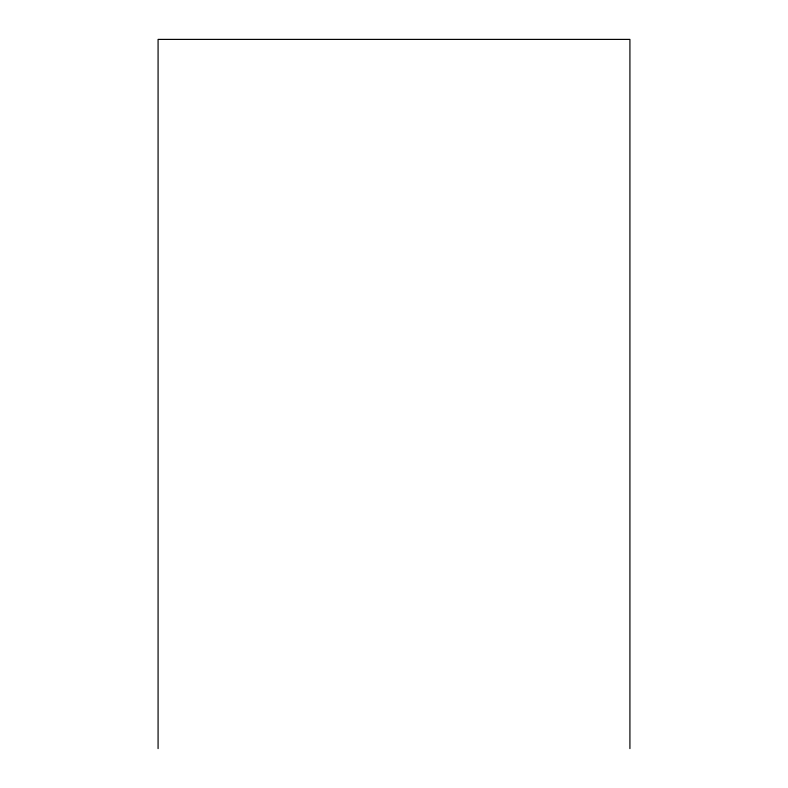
<?xml version="1.0" encoding="UTF-8"?>
<svg xmlns="http://www.w3.org/2000/svg" width="788" height="788" viewBox="0 0 788 788"><rect width="100%" height="100%" fill="white"/><g stroke="black" fill="none" stroke-linecap="round" stroke-linejoin="round"><path stroke-width="1.18" d="M629.917 748.6L629.917 39.4L158.083 39.4L158.083 748.6"/></g></svg>
